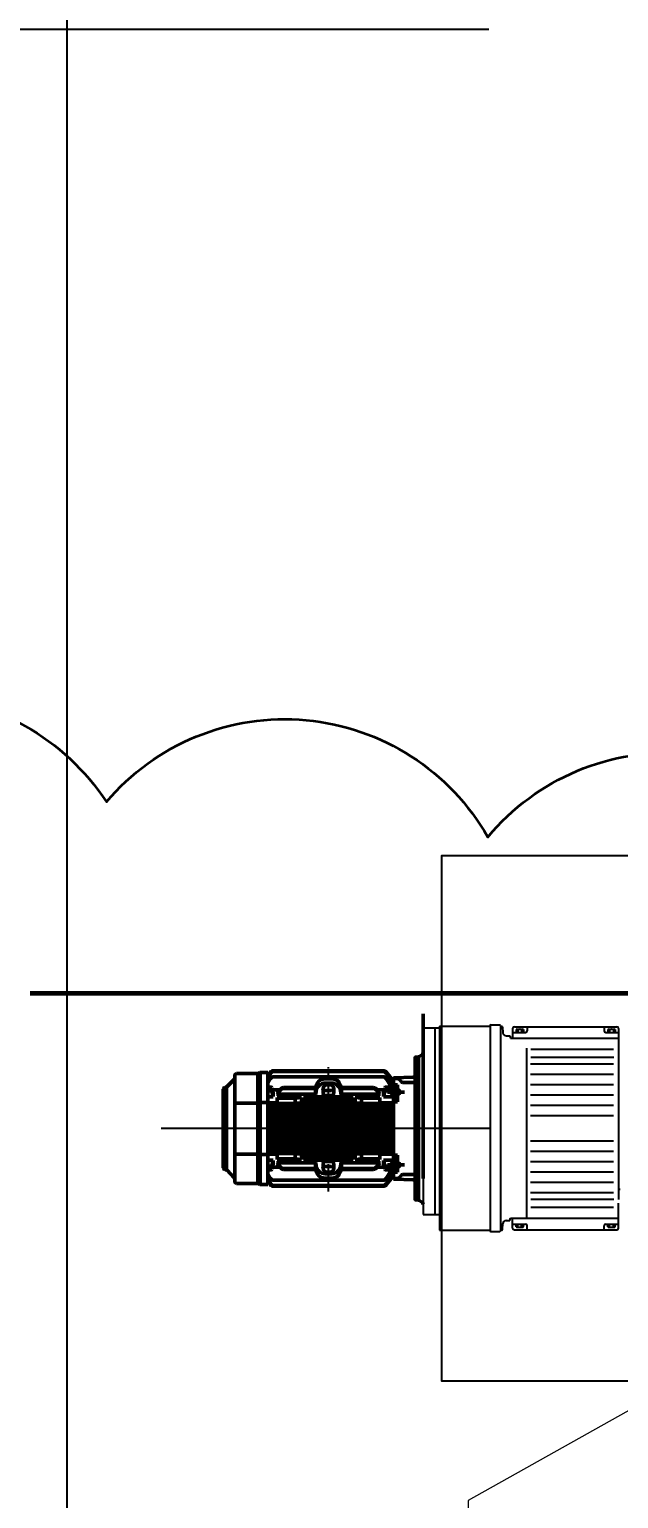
# Model space of a CAD drawing. Header units: millimetres. Extents: x 39335 to 110675, y -13954 to 36506.
# Drawn here: x 49100 to 50128, y 6762 to 9324 of the extents above; entities that cross this region are included whole.
import ezdxf

# ---------------------------------------------------------------- set-up
doc = ezdxf.new("R2010")
doc.units = ezdxf.units.MM
doc.linetypes.add('AM_ISO02W050', pattern=[7.5, 6, -1.5])
doc.linetypes.add('AM_ISO08W050', pattern=[18, 12, -1.5, 3, -1.5])
doc.layers.add('102', color=7, linetype='Continuous')
doc.layers.add('43', color=7, linetype='Continuous')
for name, color, linetype, lineweight in [('AM_0', 7, 'Continuous', 50), ('AM_3', 6, 'AM_ISO02W050', 25), ('AM_7', 4, 'AM_ISO08W050', 25), ('CAXA4', 3, 'Continuous', 25), ('net chinh', 1, 'Continuous', 60), ('Object_Lines', 5, 'Continuous', 20), ('PIPING', 6, 'Continuous', 35), ('RED', 1, 'Continuous', 9)]:
    doc.layers.add(name, color=color, linetype=linetype, lineweight=lineweight)
doc.styles.add('\\M+5B1EA\\M+5D7BC', font='', dxfattribs={"width": 0.667})
doc.styles.add('ta', font='romai___.ttf')
doc.styles.get('\\M+5B1EA\\M+5D7BC').set_extended_font_data('FangSong_GB2312')
doc.dimstyles.new('\\M+5B1EA\\M+5D7BC', dxfattribs={"dimscale": 35, "dimtxt": 3.5, "dimasz": 4, "dimexe": 2, "dimexo": 0, "dimtad": 1, "dimdec": 1, "dimdsep": 46, "dimtxsty": '\\M+5B1EA\\M+5D7BC', "dimcen": 0, "dimdle": 6, "dimazin": 2, "dimtfac": 1, "dimtdec": 1, "dimtmove": 0, "dimatfit": 3, "dimfxl": 0, "dimtolj": 1, "dimtzin": 0, "dimarcsym": 0})
doc.dimstyles.new('TCVN', dxfattribs={"dimscale": 30, "dimtxt": 2.5, "dimasz": 2.5, "dimexe": 0.4, "dimexo": 0.3, "dimgap": 0.25, "dimtad": 1, "dimdec": 1, "dimzin": 12, "dimtxsty": 'ta', "dimcen": 8, "dimclrd": 256, "dimclre": 256, "dimclrt": 7, "dimadec": 0, "dimazin": 3, "dimtfac": 1, "dimtdec": 1, "dimtmove": 0, "dimatfit": 2, "dimfxl": 0, "dimtolj": 1, "dimtzin": 0, "dimlwd": -1, "dimarcsym": 0})

# ---------------------------------------------------------------- blocks, each defined once
blk = doc.blocks.new('motor56')
at = {"layer": 'AM_0'}
for p, q in [((0, 124.8), (-6.1, 128.6)), ((0, 124.8), (0, 0)), ((0, 124.8), (4.8, 124.6)), ((6.3, 123), (6.3, 0)), ((44.1, 88.3), (8.7, 89.5)), ((9.1, 80), (27.6, 80)), ((31, 82.2), (32, 84.4)), ((35.3, 86.6), (44.1, 86.9)), ((44.1, 88.1), (44.1, 66)), ((44.1, 86.3), (45.2, 86.3)), ((44.1, 86.3), (45.2, 86.3)), ((45.2, 80.7), (47.7, 80.7)), ((45.3, 83.8), (47.4, 83.8)), ((45.4, 85.5), (47.1, 85.5)), ((47.3, 80), (56.8, 96.4)), ((47.3, 77.9), (56.8, 96.2)), ((47.4, 87.2), (56.7, 98.5)), ((47.4, 86.5), (56.7, 98.4)), ((47.4, 85.9), (56.7, 98.3)), ((47.4, 84.9), (56.7, 98.1)), ((47.4, 83.7), (56.7, 98)), ((47.4, 81.9), (56.8, 97.7)), ((47.4, 75), (56.7, 87.6)), ((47.6, 72.3), (56.7, 87.2)), ((61.6, 100.8), (253.4, 100.8)), ((61.8, 90.2), (179.5, 90.2)), ((62.2, 99.6), (252.8, 99.6)), ((151.2, 86.5), (163.8, 86.5)), ((151.9, 79), (163.1, 79)), ((179.5, 90.2), (253.2, 90.2)), ((258.2, 97.7), (263.3, 89.1)), ((258.2, 96.4), (263.3, 87.5)), ((258.2, 96.2), (263.3, 86.3)), ((258.3, 98.5), (263.3, 92.4)), ((258.3, 98.4), (263.3, 92)), ((258.3, 98.3), (263.3, 91.6)), ((258.3, 98.1), (263.3, 91)), ((258.3, 98), (263.3, 90.3)), ((258.3, 87.6), (263.3, 80.8)), ((258.3, 87.2), (263.3, 78.9)), ((263.3, 97.7), (263.3, -97.6)), ((275.8, 97.7), (263.3, 97.7)), ((276.4, 0), (276.4, 95.7)), ((277.1, 97.4), (280.3, 96)), ((280.8, 0), (280.8, 94.2)), ((317.7, 95.8), (281.3, 95.8)), ((320.8, -92.6), (320.8, 92.6)), ((321.6, 85.9), (334.6, 72.7)), ((24.7, 63.5), (54.5, 63.5)), ((37.2, 76.2), (37.2, 46.4)), ((42.8, 76.2), (37.2, 76.2)), ((42.4, 66), (37.6, 66)), ((41.6, 63.5), (42.8, 63.5)), ((42.8, 76.2), (42.8, 46.4)), ((43.8, 68.6), (44.1, 68.6)), ((43.8, 57.9), (44.1, 57.9)), ((44.1, 67.8), (46.2, 67.8)), ((44.1, 66.8), (46.2, 66.8)), ((44.1, -61), (44.1, 61)), ((44.1, 60), (46.2, 60)), ((44.1, 58.9), (46.2, 58.9)), ((44.1, 55.3), (61.3, 55.3)), ((45.1, 76.6), (48.5, 76.6)), ((47.2, 72.3), (57.4, 72.3)), ((47.2, 72.3), (47.2, 59.9)), ((47.2, 65.6), (57.4, 65.6)), ((58.6, 70.9), (58.6, 65.7)), ((58.9, 71.1), (61.3, 62.1)), ((58.9, 64.4), (61.3, 55.3)), ((59.9, 67.4), (72.7, 67.4)), ((61.3, 62.1), (61.3, 56)), ((66.8, 59.9), (133.7, 59.9)), ((68, 53.9), (110.5, 53.9)), ((68, 53.9), (68, 45.4)), ((68, 53), (99.5, 53)), ((68.8, 63), (74.4, 69.2)), ((68.8, 60.8), (74.3, 67.6)), ((79, 71.3), (132.8, 71.3)), ((79.2, 69.9), (132.8, 69.9)), ((99.5, 53), (110.5, 53.9)), ((99.5, 53), (99.5, 45.4)), ((110.5, 53.9), (110.5, 46.2)), ((114.2, 53.9), (157.5, 53.9)), ((114.2, 53.9), (114.2, 50.3)), ((114.2, 53.9), (124.3, 53)), ((124.3, 53), (157.5, 53)), ((124.3, 53), (124.3, 51)), ((134.9, 69.4), (134.9, 60.2)), ((135.4, 59.2), (136.3, 65.5)), ((135.5, 55.3), (178.7, 55.3)), ((148, 69.8), (148, 61.2)), ((151.8, 66.3), (163.2, 66.3)), ((151.8, 57.4), (163.2, 57.4)), ((155.6, 76.4), (159.4, 76.4)), ((157.5, 53.9), (200.8, 53.9)), ((157.5, 53), (190.7, 53)), ((166.9, 69.5), (166.9, 61.2)), ((178.7, 65.5), (179.5, 59.2)), ((179.4, 72.9), (179.4, 72.6)), ((180.1, 69.4), (180.1, 60.2)), ((181.3, 59.9), (248.2, 59.9)), ((182.2, 71.3), (236, 71.3)), ((182.2, 69.9), (235.8, 69.9)), ((190.7, 53), (200.8, 53.9)), ((190.7, 53), (190.7, 51)), ((200.8, 53.9), (200.8, 50.3)), ((204.5, 53.9), (247, 53.9)), ((204.5, 53.9), (215.5, 53)), ((204.5, 53.9), (204.5, 46.2)), ((215.5, 53), (247, 53)), ((215.5, 53), (215.5, 45.5)), ((240.6, 69.2), (246.2, 63)), ((240.7, 67.6), (246.2, 60.8)), ((242.3, 67.4), (255.1, 67.4)), ((247, 53.9), (247, 45.4)), ((253.7, 62.1), (256.1, 71.1)), ((253.7, 55.3), (256.1, 64.4)), ((253.7, 62.1), (253.7, 56)), ((253.7, 55.3), (263.3, 55.3)), ((256.4, 70.9), (256.4, 65.7)), ((257.6, 72.3), (263.3, 72.3)), ((257.6, 65.6), (263.3, 65.6)), ((335.3, -72), (335.3, 71.9)), ((336.4, 72), (337.9, 72)), ((341, 68.8), (341, -68.8)), ((42.8, 46.4), (37.2, 46.4)), ((46.6, 44.6), (66.5, 44.6)), ((46.6, 44.6), (58.3, 43.5)), ((46.6, 44.6), (46.6, 40.6)), ((46.6, 40.6), (58.3, 41.5)), ((46.6, 40.6), (263.3, 40.6)), ((46.6, 35), (263.3, 35)), ((46.6, 35), (58.3, 34.1)), ((46.6, 35), (46.6, 31.3)), ((46.6, 31.3), (58.3, 32.1)), ((46.6, 31.3), (263.3, 31.3)), ((58.3, 43.5), (248.5, 43.5)), ((58.3, 43.5), (58.3, 41.5)), ((58.3, 41.5), (239.4, 41.5)), ((58.3, 41.5), (256.4, 41.5)), ((58.3, 34.1), (208.3, 34.1)), ((58.3, 34.1), (256.4, 34.1)), ((58.3, 34.1), (58.3, 32.1)), ((58.3, 32.1), (239.4, 32.1)), ((58.3, 32.1), (256.4, 32.1)), ((66.5, 43.8), (101.1, 43.8)), ((101.2, 43.9), (112, 44.6)), ((112, 44.6), (203, 44.6)), ((114.2, 50.3), (124.3, 51)), ((114.2, 50.3), (157.5, 50.3)), ((124.3, 51), (157.5, 51)), ((157.5, 51), (190.7, 51)), ((157.5, 50.3), (200.8, 50.3)), ((190.7, 51), (200.8, 50.3)), ((203, 44.6), (213.1, 44)), ((213.2, 43.8), (248.5, 43.8)), ((248.5, 44.6), (263.3, 44.6)), ((248.5, 43.5), (256.4, 43.5)), ((256.4, 43.5), (263.3, 44.1)), ((256.4, 43.5), (256.4, 41.5)), ((256.4, 41.5), (263.3, 41)), ((256.4, 34.1), (263.3, 34.6)), ((256.4, 34.1), (256.4, 32.1)), ((256.4, 32.1), (263.3, 31.6)), ((276.4, 45.1), (263.3, 45.1)), ((280.8, 44.4), (320.2, 44.4)), ((0, 0), (0, -124.8)), ((6.3, 0), (6.3, -123)), ((46.6, 25.3), (83.7, 25.3)), ((46.6, 25.3), (58.3, 24.6)), ((46.6, 25.3), (46.6, 22)), ((46.6, 22), (58.3, 22.6)), ((46.6, 22), (103.8, 22)), ((46.6, 15.8), (263.3, 15.8)), ((46.6, 15.8), (46.6, 12.6)), ((46.6, 15.8), (58.3, 15.2)), ((46.6, 12.6), (58.3, 13.2)), ((46.6, 12.6), (263.3, 12.6)), ((46.6, 6.3), (263.3, 6.3)), ((46.6, 6.3), (58.3, 5.7)), ((46.6, 6.3), (46.6, 3.2)), ((46.6, 3.2), (58.3, 3.7)), ((46.6, 3.2), (87.3, 3.2)), ((58.3, 24.6), (104.1, 24.6)), ((58.3, 24.6), (58.3, 22.6)), ((58.3, 22.6), (193.8, 22.6)), ((58.3, 15.2), (256.4, 15.2)), ((58.3, 15.2), (58.3, 13.2)), ((58.3, 13.2), (256.4, 13.2)), ((58.3, 5.7), (239.4, 5.7)), ((58.3, 5.7), (256.4, 5.7)), ((58.3, 5.7), (58.3, 3.7)), ((58.3, 3.7), (239.4, 3.7)), ((58.3, 3.7), (256.4, 3.7)), ((83.7, 25.3), (263.3, 25.3)), ((87.3, 3.2), (263.3, 3.2)), ((103.8, 22), (193.5, 22)), ((104.1, 24.6), (256.4, 24.6)), ((194.6, 21.5), (197.5, 18.6)), ((194.9, 22.2), (197.6, 19.5)), ((197.5, 18.6), (198, 18.1)), ((197.6, 19.5), (198.3, 18.8)), ((198.4, 18), (201.7, 18)), ((198.7, 18.6), (201.3, 18.6)), ((201.8, 18.8), (205.2, 22.2)), ((202.1, 18.1), (205.5, 21.5)), ((206.3, 22.6), (239.1, 22.6)), ((206.6, 22), (238.8, 22)), ((239.9, 21.5), (243.3, 18.1)), ((240.2, 22.2), (242.9, 19.5)), ((242.9, 19.5), (243.6, 18.8)), ((243.8, 18), (247, 18)), ((244.1, 18.6), (246.7, 18.6)), ((247.1, 18.8), (248, 19.6)), ((247.5, 18.1), (247.9, 18.6)), ((247.9, 18.6), (250.8, 21.5)), ((248, 19.6), (250.5, 22.2)), ((251.6, 22.6), (256.4, 22.6)), ((252, 22), (263.3, 22)), ((256.4, 24.6), (263.3, 25)), ((256.4, 24.6), (256.4, 22.6)), ((256.4, 22.6), (263.3, 22.3)), ((256.4, 15.2), (263.3, 15.5)), ((256.4, 15.2), (256.4, 13.2)), ((256.4, 13.2), (263.3, 12.8)), ((256.4, 5.7), (263.3, 6)), ((256.4, 5.7), (256.4, 3.7)), ((256.4, 3.7), (263.3, 3.4)), ((276.5, -97.6), (276.5, 0)), ((280.8, -95.8), (280.8, 0)), ((46.6, -3.2), (58.3, -3.7)), ((46.6, -3.2), (87.3, -3.2)), ((46.6, -6.3), (46.6, -3.2)), ((46.6, -6.3), (58.3, -5.7)), ((46.6, -6.3), (263.3, -6.3)), ((46.6, -12.6), (263.3, -12.6)), ((46.6, -15.8), (46.6, -12.6)), ((46.6, -12.6), (58.3, -13.2)), ((46.6, -15.8), (58.3, -15.2)), ((46.6, -15.8), (263.3, -15.8)), ((46.6, -22), (103.8, -22)), ((46.6, -22), (58.3, -22.6)), ((46.6, -25.3), (46.6, -22)), ((46.6, -25.3), (58.3, -24.6)), ((46.6, -25.3), (83.7, -25.3)), ((58.3, -3.7), (239.4, -3.7)), ((58.3, -3.7), (256.4, -3.7)), ((58.3, -5.7), (58.3, -3.7)), ((58.3, -5.7), (239.4, -5.7)), ((58.3, -5.7), (256.4, -5.7)), ((58.3, -13.2), (256.4, -13.2)), ((58.3, -15.2), (58.3, -13.2)), ((58.3, -15.2), (256.4, -15.2)), ((58.3, -22.6), (193.8, -22.6)), ((58.3, -24.6), (58.3, -22.6)), ((58.3, -24.6), (104.1, -24.6)), ((83.7, -25.3), (263.3, -25.3)), ((87.3, -3.2), (263.3, -3.2)), ((103.8, -22), (193.5, -22)), ((104.1, -24.6), (256.4, -24.6)), ((194.6, -21.5), (197.5, -18.6)), ((194.9, -22.2), (197.6, -19.5)), ((197.5, -18.6), (198, -18.1)), ((197.6, -19.5), (198.3, -18.8)), ((198.4, -18), (201.7, -18)), ((198.7, -18.6), (201.3, -18.6)), ((201.8, -18.8), (205.2, -22.2)), ((202.1, -18.1), (205.5, -21.5)), ((206.3, -22.6), (239.1, -22.6)), ((206.6, -22), (238.8, -22)), ((239.9, -21.5), (243.3, -18.1)), ((240.2, -22.2), (242.9, -19.5)), ((242.9, -19.5), (243.6, -18.8)), ((243.8, -18), (247, -18)), ((244.1, -18.6), (246.7, -18.6)), ((247.1, -18.8), (248, -19.6)), ((247.5, -18.1), (247.9, -18.6)), ((247.9, -18.6), (250.8, -21.5)), ((248, -19.6), (250.5, -22.2)), ((251.6, -22.6), (256.4, -22.6)), ((252, -22), (263.3, -22)), ((256.4, -3.7), (263.3, -3.4)), ((256.4, -5.7), (256.4, -3.7)), ((256.4, -5.7), (263.3, -6)), ((256.4, -13.2), (263.3, -12.8)), ((256.4, -15.2), (256.4, -13.2)), ((256.4, -15.2), (263.3, -15.5)), ((256.4, -22.6), (263.3, -22.3)), ((256.4, -24.6), (256.4, -22.6)), ((256.4, -24.6), (263.3, -25)), ((42.8, -46.4), (37.2, -46.4)), ((37.2, -76.2), (37.2, -46.4)), ((42.8, -76.2), (42.8, -46.4)), ((46.6, -31.3), (263.3, -31.3)), ((46.6, -31.3), (58.3, -32.1)), ((46.6, -35), (46.6, -31.3)), ((46.6, -35), (58.3, -34.1)), ((46.6, -35), (263.3, -35)), ((46.6, -40.6), (263.3, -40.6)), ((46.6, -40.6), (58.3, -41.5)), ((46.6, -44.6), (46.6, -40.6)), ((46.6, -44.6), (58.3, -43.5)), ((46.6, -44.6), (66.5, -44.6)), ((58.3, -32.1), (239.4, -32.1)), ((58.3, -32.1), (256.4, -32.1)), ((58.3, -34.1), (58.3, -32.1)), ((58.3, -34.1), (208.3, -34.1)), ((58.3, -34.1), (256.4, -34.1)), ((58.3, -41.5), (239.4, -41.5)), ((58.3, -41.5), (256.4, -41.5)), ((58.3, -43.5), (58.3, -41.5)), ((58.3, -43.5), (248.5, -43.5)), ((66.5, -43.8), (101.1, -43.8)), ((68, -53.9), (68, -45.4)), ((99.5, -53), (99.5, -45.4)), ((101.2, -43.9), (112, -44.6)), ((110.5, -53.9), (110.5, -46.2)), ((112, -44.6), (203, -44.6)), ((114.2, -50.3), (157.5, -50.3)), ((114.2, -53.9), (114.2, -50.3)), ((114.2, -50.3), (124.3, -51)), ((124.3, -51), (157.5, -51)), ((124.3, -53), (124.3, -51)), ((157.5, -50.3), (200.8, -50.3)), ((157.5, -51), (190.7, -51)), ((190.7, -51), (200.8, -50.3)), ((190.7, -53), (190.7, -51)), ((200.8, -53.9), (200.8, -50.3)), ((203, -44.6), (213.1, -44)), ((204.5, -53.9), (204.5, -46.2)), ((213.2, -43.8), (248.5, -43.8)), ((215.5, -53), (215.5, -45.5)), ((247, -53.9), (247, -45.4)), ((248.5, -43.5), (256.4, -43.5)), ((248.5, -44.6), (263.3, -44.6)), ((256.4, -32.1), (263.3, -31.6)), ((256.4, -34.1), (256.4, -32.1)), ((256.4, -34.1), (263.3, -34.6)), ((256.4, -41.5), (263.3, -41)), ((256.4, -43.5), (256.4, -41.5)), ((256.4, -43.5), (263.3, -44.1)), ((263.3, -45.4), (276.5, -45.4)), ((280.8, -44.6), (320.8, -44.6)), ((24.7, -63.5), (54.5, -63.5)), ((42.8, -76.2), (37.2, -76.2)), ((42.4, -66), (37.6, -66)), ((43.8, -57.9), (44.1, -57.9)), ((43.8, -68.6), (44.1, -68.6)), ((44.1, -55.3), (61.3, -55.3)), ((44.1, -58.9), (46.2, -58.9)), ((44.1, -60), (46.2, -60)), ((44.1, -88.1), (44.1, -66)), ((44.1, -66.8), (46.2, -66.8)), ((44.1, -67.8), (46.2, -67.8)), ((45.1, -76.6), (48.5, -76.6)), ((47.2, -72.3), (47.2, -59.9)), ((47.2, -65.6), (57.4, -65.6)), ((47.2, -72.3), (57.4, -72.3)), ((47.4, -75), (56.7, -87.6)), ((47.6, -72.3), (56.7, -87.2)), ((58.6, -70.9), (58.6, -65.7)), ((58.9, -64.4), (61.3, -55.3)), ((58.9, -71.1), (61.3, -62.1)), ((59.9, -67.4), (72.7, -67.4)), ((61.3, -62.1), (61.3, -56)), ((66.8, -59.9), (133.7, -59.9)), ((68, -53), (99.5, -53)), ((68, -53.9), (110.5, -53.9)), ((68.8, -60.8), (74.3, -67.6)), ((68.8, -63), (74.4, -69.2)), ((79, -71.3), (132.8, -71.3)), ((79.2, -69.9), (132.8, -69.9)), ((99.5, -53), (110.5, -53.9)), ((114.2, -53.9), (124.3, -53)), ((114.2, -53.9), (157.5, -53.9)), ((124.3, -53), (157.5, -53)), ((134.9, -69.4), (134.9, -60.2)), ((135.4, -59.2), (136.3, -65.5)), ((135.5, -55.3), (178.7, -55.3)), ((148, -69.8), (148, -61.2)), ((151.8, -57.4), (163.2, -57.4)), ((151.8, -66.3), (163.2, -66.3)), ((155.6, -76.4), (159.4, -76.4)), ((157.5, -53), (190.7, -53)), ((157.5, -53.9), (200.8, -53.9)), ((166.9, -69.5), (166.9, -61.2)), ((178.7, -65.5), (179.5, -59.2)), ((179.4, -72.9), (179.4, -72.6)), ((180.1, -69.4), (180.1, -60.2)), ((181.3, -59.9), (248.2, -59.9)), ((182.2, -69.9), (235.8, -69.9)), ((182.2, -71.3), (236, -71.3)), ((190.7, -53), (200.8, -53.9)), ((204.5, -53.9), (215.5, -53)), ((204.5, -53.9), (247, -53.9)), ((215.5, -53), (247, -53)), ((240.6, -69.2), (246.2, -63)), ((240.7, -67.6), (246.2, -60.8)), ((242.3, -67.4), (255.1, -67.4)), ((253.7, -55.3), (263.3, -55.3)), ((253.7, -55.3), (256.1, -64.4)), ((253.7, -62.1), (253.7, -56)), ((253.7, -62.1), (256.1, -71.1)), ((256.4, -70.9), (256.4, -65.7)), ((257.6, -65.6), (263.3, -65.6)), ((257.6, -72.3), (263.3, -72.3)), ((321.7, -85.8), (334.4, -72.9)), ((337.9, -72), (336.6, -72)), ((44.1, -88.3), (8.7, -89.5)), ((9.1, -80), (27.6, -80)), ((31, -82.2), (32, -84.4)), ((35.3, -86.6), (44.1, -86.9)), ((44.1, -86.3), (45.2, -86.3)), ((44.1, -86.3), (45.2, -86.3)), ((45.2, -80.7), (47.7, -80.7)), ((45.3, -83.8), (47.4, -83.8)), ((45.4, -85.5), (47.1, -85.5)), ((47.3, -77.9), (56.8, -96.2)), ((47.3, -80), (56.8, -96.4)), ((47.4, -81.9), (56.8, -97.7)), ((47.4, -83.7), (56.7, -98)), ((47.4, -84.9), (56.7, -98.1)), ((47.4, -85.9), (56.7, -98.3)), ((47.4, -86.5), (56.7, -98.4)), ((47.4, -87.2), (56.7, -98.5)), ((61.6, -100.8), (253.4, -100.8)), ((61.8, -90.2), (179.5, -90.2)), ((62.2, -99.6), (252.8, -99.6)), ((151.2, -86.5), (163.8, -86.5)), ((151.9, -79), (163.1, -79)), ((179.5, -90.2), (253.2, -90.2)), ((258.2, -96.2), (263.3, -86.3)), ((258.2, -96.4), (263.3, -87.5)), ((258.2, -97.7), (263.3, -89.1)), ((258.3, -87.2), (263.3, -78.9)), ((258.3, -87.6), (263.3, -80.8)), ((258.3, -98), (263.3, -90.3)), ((258.3, -98.1), (263.3, -91)), ((258.3, -98.3), (263.3, -91.6)), ((258.3, -98.4), (263.3, -92)), ((258.3, -98.5), (263.3, -92.4)), ((263.3, -97.6), (275.7, -97.6)), ((280.3, -96), (277.1, -97.4)), ((280.3, -96), (280.8, -95.8)), ((280.8, -95.8), (281.3, -95.8)), ((281.3, -95.8), (317.7, -95.8)), ((0, -124.8), (4.8, -124.6))]:
    blk.add_line(p, q, dxfattribs=at)
for centre, radius, start, end in [((-4, 132), 4, 180, 237.99), ((4.7, 123), 1.57, 0, 88), ((8.8, 92), 2.52, 180, 268), ((9.1, 82.8), 2.83, 180, 270), ((27.6, 83.8), 3.78, 270, 335), ((35.5, 82.8), 3.78, 92, 155), ((45.1, 79.1), 2.52, 270.0004, 332.5508), ((45.2, 83.2), 2.52, 270.0004, 329.2622), ((45.2, 81.3), 2.52, 270.0004, 330.114), ((45.3, 86.3), 2.52, 270.0004, 324.8186), ((45.3, 85.1), 2.52, 270.0004, 326.6835), ((45.4, 88.8), 2.52, 270.0004, 320.4405), ((45.4, 88.1), 2.52, 270.0004, 321.8903), ((45.4, 87.4), 2.52, 270.0004, 323.0861), ((61.6, 94.5), 6.3, 89.9999, 140.44), ((62, 94.5), 6.3, 89.9999, 146.6842), ((61.9, 94.5), 6.3, 89.9999, 144.8178), ((61.7, 94.5), 6.3, 89.9999, 143.0859), ((61.7, 94.5), 6.3, 89.9999, 141.8898), ((61.8, 83.9), 6.3, 89.9999, 143.4718), ((62.1, 83.9), 6.3, 89.9999, 148.4906), ((62.2, 94.5), 6.3, 89.9999, 149.2608), ((62.2, 93.3), 6.3, 89.9999, 150.1136), ((62.4, 93.3), 6.3, 89.9999, 152.5501), ((151.2, 70.7), 15.7, 89.9999, 173.2643), ((151.9, 63.3), 15.7, 89.9999, 172), ((163.1, 63.3), 15.7, 8, 89.9999), ((163.8, 70.7), 15.7, 6.7356, 89.9999), ((252.6, 93.3), 6.3, 27.4495, 89.9999), ((252.8, 94.5), 6.3, 30.7388, 89.9999), ((252.8, 93.3), 6.3, 29.8862, 89.9999), ((252.9, 83.9), 6.3, 31.5096, 89.9999), ((253, 94.5), 6.3, 33.3157, 89.9999), ((253.1, 94.5), 6.3, 35.1823, 89.9999), ((253.2, 83.9), 6.3, 36.5277, 89.9999), ((253.3, 94.5), 6.3, 36.9139, 89.9999), ((253.3, 94.5), 6.3, 38.11, 89.9999), ((253.4, 94.5), 6.3, 39.5598, 89.9999), ((275.8, 94.5), 3.15, 66.5253, 90), ((281.3, 98.3), 2.52, 246.5253, 270), ((317.7, 92.6), 3.15, 0, 90), ((323.4, 87.7), 2.52, 180, 224.7088), ((38.7, 65.6), 1.57, 179.8551, 180), ((38.7, 61.9), 1.57, 179.8551, 180), ((43.8, 69.6), 1.01, 180, 270.0003), ((43.8, 58.9), 1.01, 180, 270.0003), ((45.4, 76.5), 2.52, 270.0004, 323.4724), ((46.2, 68.8), 1.01, 270.001, 0.0008), ((46.2, 67.8), 1.01, 270.001, 0.0008), ((46.2, 61), 1.01, 270.001, 0.0009), ((46.2, 59.9), 1.01, 270.001, 0.0008), ((57.4, 70.7), 1.57, 21.3709, 89.9994), ((57.4, 64), 1.57, 15.0016, 89.9994), ((66.8, 62.4), 2.52, 270.0004, 320.6627), ((66.9, 64.7), 2.52, 270.0004, 318.1901), ((79.2, 63.6), 6.3, 89.9999, 140.662), ((79, 65), 6.3, 89.9999, 138.1895), ((131.7, 59.1), 3.78, 270.0002, 0.0002), ((132.8, 75.1), 3.78, 270.0002, 0.0002), ((132.8, 75.1), 3.78, 270.0002, 0.0002), ((132.8, 73.7), 3.78, 270.0002, 0.0002), ((132.8, 73.7), 3.78, 270.0002, 0.0002), ((151.8, 61.2), 3.78, 179.9998, 270.0002), ((155.6, 68.8), 7.56, 89.9999, 174.1969), ((151.8, 70.1), 3.78, 188.2107, 270.0002), ((159.4, 68.8), 7.56, 5.8031, 89.9999), ((163.2, 70.1), 3.78, 270.0002, 351.7894), ((163.2, 61.2), 3.78, 270.0002, 0.0002), ((182.2, 75.1), 3.78, 179.9998, 270.0002), ((182.2, 73.7), 3.78, 179.9998, 270.0002), ((183.3, 59.1), 3.78, 179.9998, 270.0002), ((235.8, 63.6), 6.3, 39.3378, 89.9999), ((236, 65), 6.3, 41.8103, 89.9999), ((248.1, 64.7), 2.52, 221.8104, 270.0004), ((248.2, 62.4), 2.52, 219.3378, 270.0003), ((257.6, 64), 1.57, 89.9994, 164.9981), ((257.6, 70.7), 1.57, 89.9994, 158.6286), ((336.4, 74.5), 2.52, 224.7088, 270), ((337.9, 68.8), 3.15, 0, 90), ((66.5, 46.2), 1.57, 270.0006, 0.0005), ((66.5, 45.4), 1.57, 270.0006, 0.0005), ((101.1, 45.4), 1.57, 179.9995, 270.0005), ((112, 46.2), 1.57, 179.9995, 270.0006), ((203, 46.2), 1.57, 270.0006, 0.0005), ((213.9, 45.5), 1.57, 266.6102, 0.0005), ((248.5, 46.2), 1.57, 179.9995, 270.0005), ((248.5, 45.4), 1.57, 179.9995, 270.0005), ((193.5, 20.4), 1.57, 44.9999, 89.9994), ((193.8, 21), 1.57, 45.0008, 89.9994), ((198.4, 18.6), 0.63, 225.0001, 270.0015), ((198.7, 19.2), 0.63, 225.0042, 270.0014), ((201.3, 19.2), 0.63, 270.0014, 315.002), ((201.7, 18.6), 0.63, 270.0015, 315.002), ((206.3, 21), 1.57, 89.9994, 134.9993), ((206.6, 20.4), 1.57, 89.9994, 134.9992), ((238.8, 20.4), 1.57, 44.9999, 89.9994), ((239.1, 21), 1.57, 45.0008, 89.9994), ((243.8, 18.6), 0.63, 225.0001, 270.0015), ((244.1, 19.2), 0.63, 225.0042, 270.0014), ((246.7, 19.2), 0.63, 270.0014, 315.002), ((247, 18.6), 0.63, 270.0015, 315.002), ((251.6, 21), 1.57, 89.9994, 134.9992), ((252, 20.4), 1.57, 89.9995, 135), ((193.5, -20.4), 1.57, 270.0006, 315.0001), ((193.8, -21), 1.57, 270.0006, 314.9992), ((198.4, -18.6), 0.63, 89.9985, 134.9999), ((198.7, -19.2), 0.63, 89.9986, 134.9958), ((201.3, -19.2), 0.63, 44.9981, 89.9986), ((201.7, -18.6), 0.63, 44.998, 89.9985), ((206.3, -21), 1.57, 225.0007, 270.0005), ((206.6, -20.4), 1.57, 225.0008, 270.0006), ((238.8, -20.4), 1.57, 270.0006, 315.0001), ((239.1, -21), 1.57, 270.0006, 314.9992), ((243.8, -18.6), 0.63, 89.9985, 134.9999), ((244.1, -19.2), 0.63, 89.9986, 134.9958), ((246.7, -19.2), 0.63, 44.9981, 89.9986), ((247, -18.6), 0.63, 44.998, 89.9985), ((251.6, -21), 1.57, 225.0008, 270.0006), ((252, -20.4), 1.57, 225, 270.0005), ((66.5, -45.4), 1.57, 359.9995, 89.9994), ((66.5, -46.2), 1.57, 359.9995, 89.9994), ((101.1, -45.4), 1.57, 89.9994, 180.0005), ((112, -46.2), 1.57, 89.9994, 180.0005), ((203, -46.2), 1.57, 359.9995, 89.9994), ((213.9, -45.5), 1.57, 359.9995, 93.3898), ((248.5, -45.4), 1.57, 89.9994, 180.0005), ((248.5, -46.2), 1.57, 89.9994, 180.0005), ((38.7, -61.9), 1.57, 180, 180.1449), ((38.7, -65.6), 1.57, 180, 180.1449), ((43.8, -58.9), 1.01, 89.9997, 180), ((43.8, -69.6), 1.01, 89.9997, 180), ((45.1, -79.1), 2.52, 27.4493, 89.9996), ((45.4, -76.5), 2.52, 36.5276, 89.9996), ((46.2, -59.9), 1.01, 359.9992, 89.999), ((46.2, -61), 1.01, 359.9991, 89.999), ((46.2, -67.8), 1.01, 359.9992, 89.999), ((46.2, -68.8), 1.01, 359.9992, 89.999), ((57.4, -64), 1.57, 270.0006, 344.9984), ((57.4, -70.7), 1.57, 270.0006, 338.6291), ((66.8, -62.4), 2.52, 39.3373, 89.9996), ((66.9, -64.7), 2.52, 41.8099, 89.9997), ((79.2, -63.6), 6.3, 219.338, 270.0002), ((79, -65), 6.3, 221.8105, 270.0002), ((131.7, -59.1), 3.78, 359.9998, 89.9998), ((132.8, -73.7), 3.78, 359.9998, 89.9997), ((132.8, -73.7), 3.78, 359.9998, 89.9997), ((132.8, -75.1), 3.78, 359.9998, 89.9997), ((132.8, -75.1), 3.78, 359.9998, 89.9997), ((151.2, -70.7), 15.7, 186.7357, 270.0001), ((151.9, -63.3), 15.7, 188, 270.0001), ((151.8, -61.2), 3.78, 89.9997, 180.0002), ((151.8, -70.1), 3.78, 89.9997, 171.7893), ((155.6, -68.8), 7.56, 185.8031, 270.0001), ((159.4, -68.8), 7.56, 270.0001, 354.1969), ((163.1, -63.3), 15.7, 270.0001, 352), ((163.2, -61.2), 3.78, 359.9998, 89.9997), ((163.2, -70.1), 3.78, 8.2106, 89.9997), ((163.8, -70.7), 15.7, 270.0001, 353.2643), ((182.2, -73.7), 3.78, 89.9998, 180.0002), ((182.2, -75.1), 3.78, 89.9998, 180.0002), ((183.3, -59.1), 3.78, 89.9998, 180.0002), ((235.8, -63.6), 6.3, 270.0002, 320.6622), ((236, -65), 6.3, 270.0002, 318.1896), ((248.2, -62.4), 2.52, 89.9997, 140.6622), ((248.1, -64.7), 2.52, 89.9997, 138.1896), ((257.6, -64), 1.57, 195.0019, 270.0005), ((257.6, -70.7), 1.57, 201.3714, 270.0005), ((336.6, -75.1), 3.15, 90, 135.4323), ((337.9, -68.8), 3.15, 270, 0), ((9.1, -82.8), 2.83, 90, 180), ((8.8, -92), 2.52, 92, 180), ((27.6, -83.8), 3.78, 25, 90), ((35.5, -82.8), 3.78, 205, 268), ((45.2, -81.3), 2.52, 29.886, 89.9996), ((45.2, -83.2), 2.52, 30.7378, 89.9996), ((45.3, -85.1), 2.52, 33.3165, 89.9996), ((45.3, -86.3), 2.52, 35.1814, 89.9996), ((45.4, -87.4), 2.52, 36.9139, 89.9996), ((45.4, -88.1), 2.52, 38.1097, 89.9996), ((45.4, -88.8), 2.52, 39.5595, 89.9996), ((62.1, -83.9), 6.3, 211.5094, 270.0002), ((61.8, -83.9), 6.3, 216.5282, 270.0002), ((62, -94.5), 6.3, 213.3158, 270.0002), ((61.9, -94.5), 6.3, 215.1822, 270.0002), ((61.7, -94.5), 6.3, 216.9141, 270.0002), ((61.7, -94.5), 6.3, 218.1102, 270.0002), ((61.6, -94.5), 6.3, 219.56, 270.0002), ((62.4, -93.3), 6.3, 207.4499, 270.0002), ((62.2, -93.3), 6.3, 209.8864, 270.0002), ((62.2, -94.5), 6.3, 210.7392, 270.0002), ((252.6, -93.3), 6.3, 270.0002, 332.5505), ((252.8, -93.3), 6.3, 270.0002, 330.1138), ((252.8, -94.5), 6.3, 270.0002, 329.2612), ((252.9, -83.9), 6.3, 270.0002, 328.4904), ((253, -94.5), 6.3, 270.0002, 326.6843), ((253.1, -94.5), 6.3, 270.0002, 324.8177), ((253.2, -83.9), 6.3, 270.0002, 323.4723), ((253.3, -94.5), 6.3, 270.0002, 323.0861), ((253.3, -94.5), 6.3, 270.0002, 321.89), ((253.4, -94.5), 6.3, 270.0002, 320.4402), ((275.7, -94.2), 3.46, 270, 293.4336), ((281.3, -98.3), 2.52, 90, 113.4337), ((317.7, -92.6), 3.15, 270, 0), ((324, -88), 3.15, 135.4323, 180), ((4.7, -123), 1.57, 272, 0)]:
    blk.add_arc(centre, radius, start, end, dxfattribs=at)
at = {"layer": 'AM_3'}
for p, q in [((32.8, 66.9), (32.8, 60.1)), ((33.2, 68), (36.2, 68)), ((33.2, 65.7), (36.2, 65.7)), ((33.2, 61.2), (36.2, 61.2)), ((36.2, 59), (33.2, 59)), ((36.2, 68), (36.2, 59)), ((42.8, 66), (47.2, 66)), ((42.8, 65.5), (47.2, 65.5)), ((42.8, 61.4), (47.2, 61.4)), ((47.2, 61), (42.8, 61)), ((32.8, -66.9), (32.8, -60.1)), ((36.2, -59), (33.2, -59)), ((33.2, -61.2), (36.2, -61.2)), ((33.2, -65.7), (36.2, -65.7)), ((33.2, -68), (36.2, -68)), ((36.2, -68), (36.2, -59)), ((47.2, -61), (42.8, -61)), ((42.8, -61.4), (47.2, -61.4)), ((42.8, -65.5), (47.2, -65.5)), ((42.8, -66), (47.2, -66))]:
    blk.add_line(p, q, dxfattribs=at)
for points in [[(37.2, 58.4, 0), (36.2, 58.4, 0), (36.2, 68.5, 0), (37.2, 68.5, 0), (37.2, 58.4, 0)], [(37.2, -58.4, 0), (36.2, -58.4, 0), (36.2, -68.5, 0), (37.2, -68.5, 0), (37.2, -58.4, 0)]]:
    blk.add_polyline3d(points, dxfattribs=at)
for centre, radius, start, end in [((34.7, 66.9), 1.84, 142.1211, 217.8789), ((39.6, 63.5), 6.79, 160.5288, 199.4712), ((34.7, 60.1), 1.84, 142.1211, 217.8789), ((34.7, -60.1), 1.84, 142.1211, 217.8789), ((39.6, -63.5), 6.79, 160.5288, 199.4712), ((34.7, -66.9), 1.84, 142.1211, 217.8789)]:
    blk.add_arc(centre, radius, start, end, dxfattribs=at)
at = {"layer": 'AM_7'}
for p, q in [((157.5, -110.1), (157.5, 107.1)), ((0, 0), (341, 0))]:
    blk.add_line(p, q, dxfattribs=at)
blk = doc.blocks.new('A$C36B73E84')
at = {"layer": 'AM_0'}
for p, q in [((0, 332), (0, 219.2)), ((0, 219.2), (0, 132)), ((8, 212), (8, 132)), ((0, 132), (0, 44.7)), ((8, 132), (8, 52)), ((8, 7.2), (1.9, 3.4))]:
    blk.add_line(p, q, dxfattribs=at)
blk.add_arc((4, 0), 4, 122.01, 180, dxfattribs=at)
at = {"layer": 'AM_3'}
blk.add_blockref('motor56', (8, 132), dxfattribs=at)
blk = doc.blocks.new('*D297')
at = {"layer": 'DEFPOINTS', "color": 0, "transparency": 16777216}
for p in [(49901.7, 9323.9), (45092.6, 2806.3), (51755.4, 2806.3)]:
    blk.add_point(p, dxfattribs=at)
at = {"layer": 'RED', "color": 0, "linetype": 'ByBlock', "lineweight": -2, "transparency": 16777216}
for p, q in [((49901.7, 9323.9), (45022.6, 9323.9)), ((45092.6, 9183.9), (45092.6, 2946.3)), ((51755.4, 2806.3), (45022.6, 2806.3))]:
    blk.add_line(p, q, dxfattribs=at)
at = {"layer": 'RED', "color": 0, "transparency": 16777216}
for points in [[(45069.3, 9183.9), (45116, 9183.9), (45092.6, 9323.9)], [(45069.3, 2946.3), (45116, 2946.3), (45092.6, 2806.3)]]:
    blk.add_solid(points, dxfattribs=at)
at = {"layer": 'RED', "color": 0, "transparency": 16777216, "insert": (44860.7, 5483.5), "char_height": 420, "attachment_point": 5, "rotation": 90, "style": '\\M+5B1EA\\M+5D7BC'}
blk.add_mtext('\\A1;6518', dxfattribs=at)
blk = doc.blocks.new('qfwqef')
at = {"layer": '102', "color": 4}
for p, q in [((3741857.33, -144647.85), (3741857.33, -144760.64)), ((3741857.33, -144647.85), (3741877.33, -144647.85)), ((3741877.33, -144647.85), (3741885.53, -144647.85)), ((3741877.33, -144647.85), (3741877.33, -144973.05)), ((3741885.53, -144645.05), (3741973.03, -144645.05)), ((3741885.53, -144645.05), (3741885.53, -145000.45)), ((3741974.03, -144643.75), (3741974.03, -144644.05)), ((3741974.03, -144645.05), (3741974.03, -145001.45)), ((3741975.03, -144642.75), (3741991.03, -144642.75)), ((3741992.03, -144643.75), (3741992.03, -144644.05)), ((3741992.03, -144645.05), (3741992.03, -145001.76)), ((3741993.03, -144645.05), (3741994.46, -144645.05)), ((3741995.46, -144645.97), (3741996.39, -144656.63)), ((3742001.87, -144661.65), (3742008.43, -144661.65)), ((3742008.43, -144661.65), (3742009.53, -144665.75)), ((3742009.53, -144665.75), (3742012.53, -144665.75)), ((3742012.53, -144665.75), (3742013.33, -144665.75)), ((3742013.33, -144648.75), (3742013.33, -144665.75)), ((3742013.33, -144655.75), (3742035.83, -144655.75)), ((3742013.33, -144665.75), (3742105.83, -144665.75)), ((3742016.33, -144645.75), (3742105.83, -144645.75)), ((3742019.33, -144650.84), (3742019.33, -144655.76)), ((3742019.33, -144655.76), (3742032.33, -144655.76)), ((3742020.96, -144650.26), (3742030.71, -144650.26)), ((3742022.58, -144650.84), (3742022.58, -144655.76)), ((3742029.08, -144650.84), (3742029.08, -144655.76)), ((3742032.33, -144650.84), (3742032.33, -144655.76)), ((3742038.83, -144645.75), (3742038.83, -144652.75)), ((3742105.83, -144645.75), (3742195.33, -144645.75)), ((3742105.83, -144665.75), (3742198.33, -144665.75)), ((3742172.83, -144645.75), (3742172.83, -144652.75)), ((3742175.83, -144655.75), (3742198.33, -144655.75)), ((3742179.33, -144650.84), (3742179.33, -144655.76)), ((3742179.33, -144655.76), (3742192.33, -144655.76)), ((3742180.96, -144650.26), (3742190.71, -144650.26)), ((3742182.58, -144650.84), (3742182.58, -144655.76)), ((3742189.08, -144650.84), (3742189.08, -144655.76)), ((3742192.33, -144650.84), (3742192.33, -144655.76)), ((3742198.33, -144648.75), (3742198.33, -144665.75)), ((3742198.33, -144665.75), (3742198.33, -144692.28)), ((3742037.33, -144683.23), (3742037.33, -144979.75)), ((3742045.19, -144684.96), (3742189.18, -144684.96)), ((3742198.33, -144692.28), (3742198.33, -144946.75)), ((3742044.63, -144710.75), (3742189.53, -144710.75)), ((3742045.19, -144698.82), (3742189.66, -144698.82)), ((3742044.63, -144728.75), (3742189.53, -144728.75)), ((3742044.63, -144746.75), (3742189.53, -144746.75)), ((3742044.63, -144764.75), (3742189.53, -144764.75)), ((3742044.63, -144782.75), (3742189.53, -144782.75)), ((3742044.63, -144800.75), (3742189.53, -144800.75)), ((3742044.63, -144844.75), (3742189.53, -144844.75)), ((3742044.63, -144862.75), (3742189.53, -144862.75)), ((3742044.63, -144880.75), (3742189.53, -144880.75)), ((3741857.33, -144910.47), (3741857.33, -144973.05)), ((3742044.63, -144898.75), (3742189.53, -144898.75)), ((3742044.63, -144916.75), (3742189.53, -144916.75)), ((3742044.63, -144934.75), (3742189.53, -144934.75)), ((3742045.19, -144946.69), (3742189.66, -144946.69)), ((3742198.33, -144928.75), (3742200.83, -144928.75)), ((3741857.33, -144973.05), (3741877.33, -144973.05)), ((3741877.33, -144973.05), (3741885.53, -144973.05)), ((3742045.19, -144960.55), (3742189.18, -144960.55)), ((3742198.33, -144979.75), (3742198.33, -144953.23)), ((3741885.53, -145000.45), (3741973.03, -145000.45)), ((3741993.03, -145000.45), (3741994.46, -145000.45)), ((3741995.46, -144999.54), (3741996.39, -144988.87)), ((3742001.87, -144983.85), (3742008.43, -144983.85)), ((3742008.43, -144983.85), (3742009.53, -144979.75)), ((3742009.53, -144979.75), (3742012.53, -144979.75)), ((3742012.53, -144979.75), (3742013.33, -144979.75)), ((3742013.33, -144979.75), (3742105.83, -144979.75)), ((3742013.33, -144996.75), (3742013.33, -144979.75)), ((3742013.33, -144989.75), (3742035.83, -144989.75)), ((3742016.33, -144999.75), (3742105.83, -144999.75)), ((3742019.33, -144989.75), (3742032.33, -144989.75)), ((3742019.33, -144994.67), (3742019.33, -144989.75)), ((3742020.96, -144995.25), (3742030.71, -144995.25)), ((3742022.58, -144994.67), (3742022.58, -144989.75)), ((3742029.08, -144994.67), (3742029.08, -144989.75)), ((3742032.33, -144994.67), (3742032.33, -144989.75)), ((3742038.83, -144999.75), (3742038.83, -144992.75)), ((3742105.83, -144979.75), (3742198.33, -144979.75)), ((3742105.83, -144999.75), (3742195.33, -144999.75)), ((3742172.83, -144999.75), (3742172.83, -144992.75)), ((3742175.83, -144989.75), (3742198.33, -144989.75)), ((3742179.33, -144989.75), (3742192.33, -144989.75)), ((3742179.33, -144994.67), (3742179.33, -144989.75)), ((3742180.96, -144995.25), (3742190.71, -144995.25)), ((3742182.58, -144994.67), (3742182.58, -144989.75)), ((3742189.08, -144994.67), (3742189.08, -144989.75)), ((3742192.33, -144994.67), (3742192.33, -144989.75)), ((3742198.33, -144996.75), (3742198.33, -144979.75)), ((3741974.03, -145001.75), (3741974.03, -145001.45)), ((3741975.03, -145002.75), (3741991.03, -145002.75)), ((3741992.03, -145001.75), (3741992.03, -145001.45))]:
    blk.add_line(p, q, dxfattribs=at)
for centre, radius, start, end in [((3741973.03, -144644.05), 1, 270, 0), ((3741975.03, -144643.75), 1, 90, 180), ((3741991.03, -144643.75), 1, 0, 90), ((3741993.03, -144644.05), 1, 180, 270), ((3741994.46, -144646.05), 1, 5, 90), ((3742001.87, -144656.15), 5.5, 185, 270), ((3742016.33, -144648.75), 3, 90, 180), ((3742020.96, -144652.8), 2.55, 90, 129.6), ((3742020.96, -144652.8), 2.55, 50.4, 90), ((3742025.83, -144659.58), 9.32, 69.59, 110.41), ((3742030.71, -144652.8), 2.55, 90, 129.6), ((3742030.71, -144652.8), 2.55, 50.4, 90), ((3742035.83, -144652.75), 3, 270, 0), ((3742175.83, -144652.75), 3, 180, 270), ((3742180.96, -144652.8), 2.55, 90, 129.6), ((3742180.96, -144652.8), 2.55, 50.4, 90), ((3742185.83, -144659.58), 9.32, 69.59, 110.41), ((3742190.71, -144652.8), 2.55, 90, 129.6), ((3742190.71, -144652.8), 2.55, 50.4, 90), ((3742195.33, -144648.75), 3, 0, 90), ((3741973.03, -145001.45), 1, 0, 90), ((3741993.03, -145001.45), 1, 90, 180), ((3741994.46, -144999.45), 1, 270, 355), ((3742001.87, -144989.35), 5.5, 90, 175), ((3742016.33, -144996.75), 3, 180, 270), ((3742020.96, -144992.7), 2.55, 230.4, 270), ((3742020.96, -144992.7), 2.55, 270, 309.6), ((3742025.83, -144985.93), 9.32, 249.59, 290.41), ((3742030.71, -144992.7), 2.55, 230.4, 270), ((3742030.71, -144992.7), 2.55, 270, 309.6), ((3742035.83, -144992.75), 3, 0, 90), ((3742175.83, -144992.75), 3, 90, 180), ((3742180.96, -144992.7), 2.55, 230.4, 270), ((3742180.96, -144992.7), 2.55, 270, 309.6), ((3742185.83, -144985.93), 9.32, 249.59, 290.41), ((3742190.71, -144992.7), 2.55, 230.4, 270), ((3742190.71, -144992.7), 2.55, 270, 309.6), ((3742195.33, -144996.75), 3, 270, 0), ((3741975.03, -145001.75), 1, 180, 270), ((3741991.03, -145001.75), 1, 270, 0)]:
    blk.add_arc(centre, radius, start, end, dxfattribs=at)
at = {"layer": 'CAXA4'}
blk.add_line((3741974.03, -144823.25), (3741399.9, -144823.25), dxfattribs=at)
blk.add_lwpolyline([(3742698.41, -145263.23), (3742698.41, -144347.69), (3741889.11, -144347.69), (3741889.11, -145263.23)], close=True, dxfattribs=at)
at = {"layer": '43', "xscale": -1}
blk.add_blockref('A$C36B73E84', (3741857.33, -144955.22), dxfattribs=at)
at = {"layer": 'Object_Lines', "annotation_type": 0, "has_hookline": 1, "hookline_direction": 1, "text_width": 867.38, "horizontal_direction": (0, 1, 0)}
blk.add_leader([(3743094.63, -144822.75), (3741935.5, -145471.65), (3741935.5, -145546.65)], dimstyle='TCVN', override={"dimgap": 0.25, "dimtad": 0}, dxfattribs=at)

msp = doc.modelspace()

# ---------------------------------------------------------------- linework, layer by layer
msp.add_line((49164.91, 13901.7), (49164.91, 2745))
at = {"layer": 'net chinh'}
msp.add_line((49101.27, 7643.9), (51001.27, 7643.9), dxfattribs=at)
at = {"layer": 'PIPING', "ltscale": 10}
msp.add_lwpolyline([(48566.05, 7997.6, -0.5205671), (49233.99, 7977.05, -0.5205671), (49899.48, 7915.88, -0.5205671), (50565.45, 7860.14, -0.5205671), (51230.17, 7795.79, -0.5205671), (51781.16, 7566.3, -0.5205671), (51739.36, 6927.33, -0.5205671), (51315.16, 6471.03, -0.5205671), (50678.21, 6427.49, -0.5205671), (50170.51, 6094.34, -0.5205671), (49603.29, 6221.51, -0.5205671), (49061.24, 6549.83, -0.5205671), (48663.05, 7079.49, -0.5205671), (48506.22, 7650.68, -0.5205671)], format="xyb", close=True, dxfattribs=at)

# ---------------------------------------------------------------- block references
at = {"layer": 'RED'}
msp.add_blockref('qfwqef', (-3692070.38, 152230.97), dxfattribs=at)

# ---------------------------------------------------------------- dimensions: what is measured, and where the dimension line sits
dim = msp.add_linear_dim(base=(45092.62, 2806.25), p1=(49901.66, 9323.89), p2=(51755.43, 2806.25), angle=90, dimstyle='\\M+5B1EA\\M+5D7BC', override={"dimtxt": 12, "dimdec": 0, "dimarcsym": 1}, dxfattribs=at)
dim.commit()
dim.dimension.update_dxf_attribs({"geometry": '*D297', "text_midpoint": (45092.62, 5483.45), "dimtype": 160})

doc.saveas('drawing.dxf')
